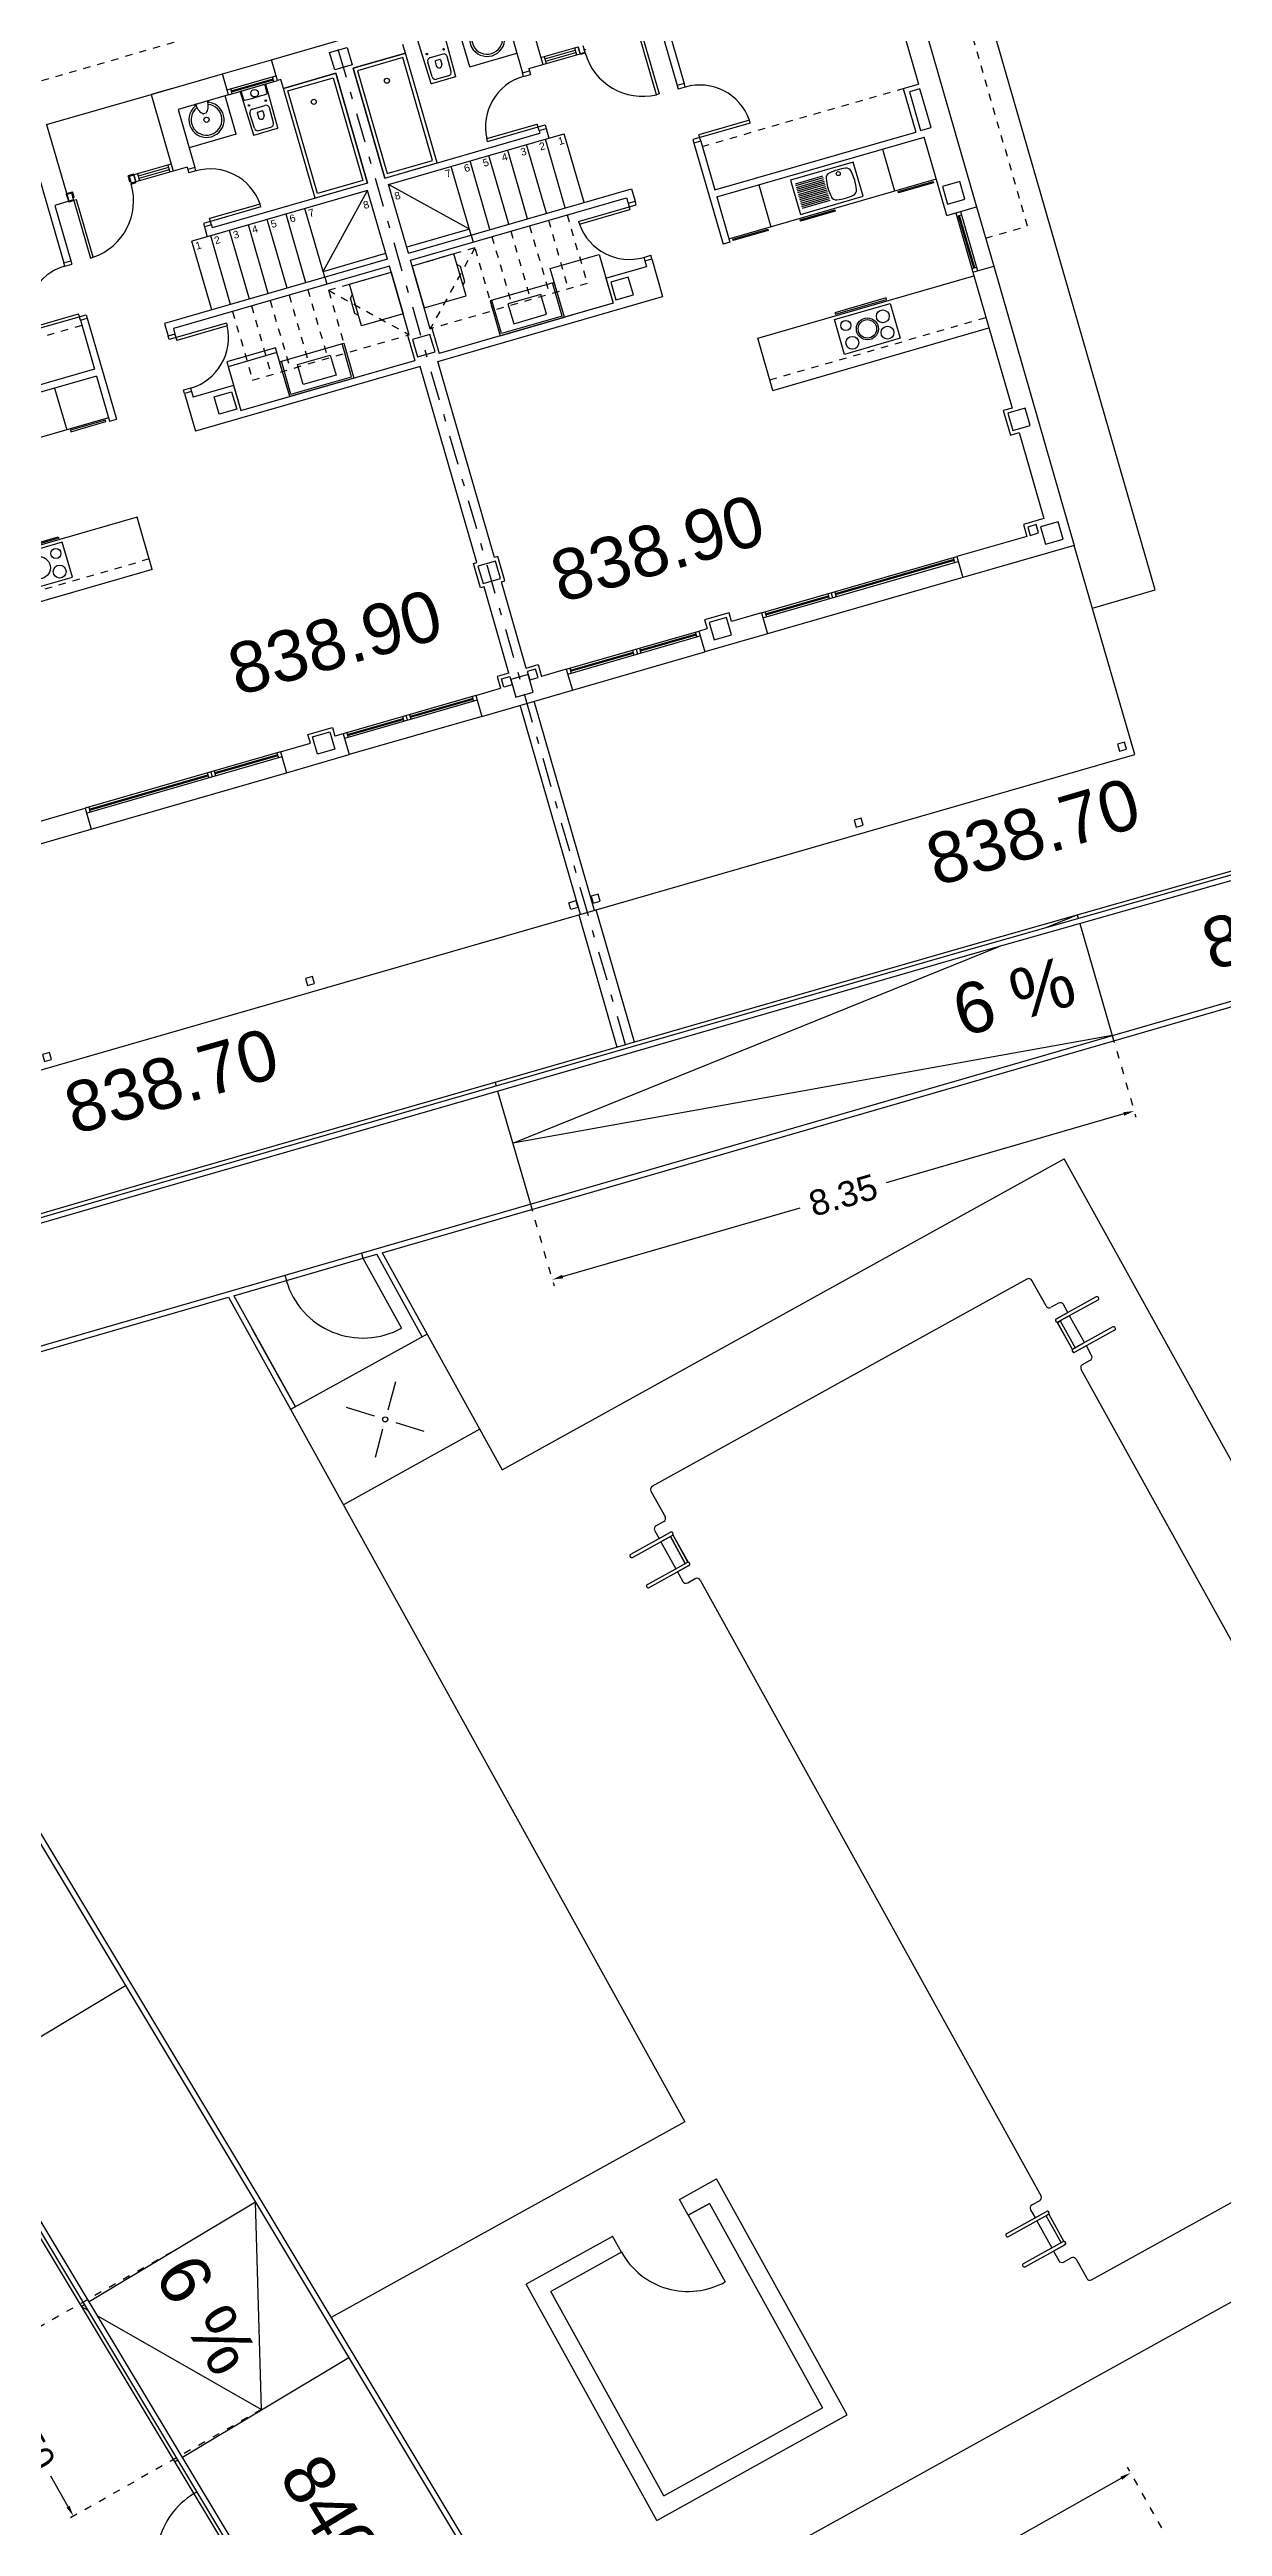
# Model space of a CAD drawing. Header units: millimetres. Extents: x 441061 to 442903, y 4515148 to 4515613.
# Drawn here: x 442150.32 to 442166.48, y 4515553.77 to 4515587.91 of the extents above; entities that cross this region are included whole.
import ezdxf
from ezdxf.enums import TextEntityAlignment as Align

# ---------------------------------------------------------------- set-up
doc = ezdxf.new("R2010")
doc.units = ezdxf.units.MM
for name, pattern in [('CONTINUA', [0]), ('CYPE_RAYAPUNTO', [0.4125, 0.2025, -0.105, 0, -0.105]), ('PUNTOS2', [0.125, 0, -0.125]), ('RAYITAS', [0.375, 0.25, -0.125])]:
    doc.linetypes.add(name, pattern=pattern)
for name, color, linetype in [('01_cotas', 254, 'Continuous'), ('01_ejes', 10, 'Continuous'), ('01_mono BAJA', 2, 'Continuous'), ('01_niveles', 2, 'Continuous'), ('01_piscinas', 254, 'Continuous'), ('01_proyección', 4, 'RAYITAS')]:
    doc.layers.add(name, color=color, linetype=linetype)
doc.styles.add('Estilo1', font='swissel.ttf')
doc.styles.add('NIEVES2', font='sanss___.ttf')
doc.styles.add('ROMANS', font='romans')
doc.dimstyles.new('DECIMAL-50', dxfattribs={"dimtxt": 0.08, "dimasz": 0.15, "dimexe": 0.09, "dimexo": 0, "dimgap": 0.09, "dimtad": 0, "dimzin": 0, "dimdsep": 46, "dimtxsty": 'ROMANS', "dimcen": 0.09, "dimclrt": 6, "dimadec": 0, "dimazin": 0, "dimtfac": 1.38, "dimtix": 1, "dimtofl": 0, "dimtmove": 2, "dimatfit": 3, "dimldrblk": 'OBLIQUE', "dimfxl": 1, "dimtolj": 1, "dimtzin": 0, "dimarcsym": 0})

# ---------------------------------------------------------------- blocks, each defined once
blk = doc.blocks.new('A$C6A825EFA')
at = {"layer": '01_mono BAJA', "color": 254}
for p, q in [((3.7, 12.5, 0), (3.7, 11.4, 0)), ((3.7, 12.5, 0), (5.2, 12.5, 0)), ((5.5, 12.5, 0), (5.2, 12.5, 0)), ((5.2, 12.5, 0), (5.2, 11.4, 0)), ((5.2, 12.5, 0), (6.225, 12.5, 0)), ((6.225, 12.2, 0), (6.225, 12.5, 0)), ((6.225, 12.5, 0), (6.925, 12.5, 0)), ((6.925, 12.5, 0), (8.775, 12.5, 0)), ((6.925, 12.2, 0), (6.925, 12.5, 0)), ((10.5, 12.5, 0), (10.5, 11.4, 0)), ((15.7, 12.5, 0), (15.7, 7.855, 0)), ((3.4, 12.075, 0), (3.4, 10.606, 0)), ((5.5, 12.2, 0), (5.5, 11.366, 0)), ((6.225, 12.2, 0), (5.5, 12.2, 0)), ((5.741, 12.198, 0), (5.742, 12.183, 0)), ((5.743, 12.2, 0), (5.932, 12.2, 0)), ((5.853, 12.043, 0), (5.822, 12.043, 0)), ((5.934, 12.198, 0), (5.933, 12.183, 0)), ((6.175, 11.65, 0), (6.175, 12.2, 0)), ((6.225, 12.27, 0), (6.925, 12.27, 0)), ((6.225, 12.2, 0), (6.925, 12.2, 0)), ((6.275, 12.2, 0), (6.275, 12.27, 0)), ((6.275, 12.242, 0), (6.875, 12.242, 0)), ((6.275, 12.228, 0), (6.875, 12.228, 0)), ((6.409, 12.073, 0), (6.407, 12.2, 0)), ((6.741, 12.073, 0), (6.743, 12.2, 0)), ((6.875, 12.2, 0), (6.875, 12.27, 0)), ((6.975, 12.2, 0), (6.925, 12.2, 0)), ((6.975, 12.075, 0), (6.975, 12.2, 0)), ((7.725, 12.075, 0), (6.975, 12.075, 0)), ((7.725, 10.5, 0), (7.725, 12.075, 0)), ((7.975, 10.5, 0), (7.975, 12.075, 0)), ((7.975, 12.075, 0), (8.725, 12.075, 0)), ((8.725, 12.075, 0), (8.725, 12.2, 0)), ((9.525, 11.65, 0), (9.525, 12.2, 0)), ((10.2, 12.2, 0), (10.2, 11.366, 0)), ((12.3, 12.075, 0), (12.3, 10.606, 0)), ((15.4, 12.075, 0), (15.4, 9.705, 0)), ((6.175, 11.65, 0), (5.5, 11.65, 0)), ((6.439, 11.659, 0), (6.435, 11.869, 0)), ((6.485, 11.92, 0), (6.665, 11.92, 0)), ((6.489, 11.61, 0), (6.661, 11.61, 0)), ((6.535, 11.85, 0), (6.535, 11.79, 0)), ((6.545, 11.86, 0), (6.605, 11.86, 0)), ((6.615, 11.85, 0), (6.615, 11.79, 0)), ((6.711, 11.659, 0), (6.715, 11.869, 0)), ((8.989, 11.659, 0), (8.985, 11.869, 0)), ((9.215, 11.92, 0), (9.035, 11.92, 0)), ((9.211, 11.61, 0), (9.039, 11.61, 0)), ((9.085, 11.85, 0), (9.085, 11.79, 0)), ((9.155, 11.86, 0), (9.095, 11.86, 0)), ((9.165, 11.85, 0), (9.165, 11.79, 0)), ((9.261, 11.659, 0), (9.265, 11.869, 0)), ((9.525, 11.65, 0), (10.2, 11.65, 0)), ((3.7, 11.4, 0), (3.5, 11.4, 0)), ((3.5, 11.4, 0), (3.5, 10.606, 0)), ((3.71, 11.4, 0), (3.77, 11.4, 0)), ((3.77, 11.43, 0), (3.77, 11.4, 0)), ((3.785, 11.5, 0), (3.785, 11.44, 0)), ((4.58, 11.5, 0), (4.58, 11.44, 0)), ((4.595, 11.43, 0), (4.595, 11.4, 0)), ((4.665, 11.5, 0), (4.665, 11.4, 0)), ((5.2, 11.5, 0), (4.665, 11.5, 0)), ((5.2, 11.4, 0), (4.665, 11.4, 0)), ((4.715, 11.5, 0), (4.715, 11.4, 0)), ((5.15, 11.467, 0), (4.715, 11.467, 0)), ((5.15, 11.433, 0), (4.715, 11.433, 0)), ((5.15, 11.5, 0), (5.15, 11.4, 0)), ((5.4, 11.4, 0), (5.2, 11.4, 0)), ((5.4, 11.4, 0), (5.4, 11.366, 0)), ((5.5, 11.366, 0), (5.4, 11.366, 0)), ((5.4, 11.366, 0), (5.4, 11.316, 0)), ((5.5, 11.316, 0), (5.4, 11.316, 0)), ((5.5, 11.316, 0), (5.5, 11.366, 0)), ((10.2, 11.366, 0), (10.3, 11.366, 0)), ((10.2, 11.316, 0), (10.2, 11.366, 0)), ((10.2, 11.316, 0), (10.3, 11.316, 0)), ((10.3, 11.4, 0), (10.5, 11.4, 0)), ((10.3, 11.4, 0), (10.3, 11.366, 0)), ((10.3, 11.366, 0), (10.3, 11.316, 0)), ((10.5, 11.5, 0), (11.035, 11.5, 0)), ((10.5, 11.4, 0), (11.035, 11.4, 0)), ((10.55, 11.5, 0), (10.55, 11.4, 0)), ((10.55, 11.467, 0), (10.985, 11.467, 0)), ((10.55, 11.433, 0), (10.985, 11.433, 0)), ((10.985, 11.5, 0), (10.985, 11.4, 0)), ((11.035, 11.5, 0), (11.035, 11.4, 0)), ((11.105, 11.43, 0), (11.105, 11.4, 0)), ((12.2, 11.4, 0), (12.2, 10.606, 0)), ((3.4, 10.606, 0), (3.5, 10.606, 0)), ((3.4, 10.556, 0), (3.4, 10.606, 0)), ((3.5, 10.606, 0), (3.5, 10.556, 0)), ((6.224, 10.591, 0), (5.4, 10.591, 0)), ((5.4, 10.591, 0), (5.4, 10.541, 0)), ((5.5, 10.541, 0), (5.5, 10.632, 0)), ((6.224, 10.632, 0), (5.5, 10.632, 0)), ((6.224, 10.591, 0), (6.224, 10.632, 0)), ((9.476, 10.591, 0), (9.476, 10.632, 0)), ((9.476, 10.632, 0), (10.2, 10.632, 0)), ((9.476, 10.591, 0), (10.3, 10.591, 0)), ((10.2, 10.541, 0), (10.2, 10.632, 0)), ((10.3, 10.591, 0), (10.3, 10.541, 0)), ((12.3, 10.606, 0), (12.2, 10.606, 0)), ((12.2, 10.606, 0), (12.2, 10.556, 0)), ((12.3, 10.556, 0), (12.3, 10.606, 0)), ((3.4, 10.556, 0), (3.5, 10.556, 0)), ((5.18, 9.415, 0), (5.18, 10.4, 0)), ((5.4, 10.4, 0), (5.18, 10.4, 0)), ((5.4, 10.541, 0), (5.4, 10.4, 0)), ((5.5, 10.541, 0), (5.4, 10.541, 0)), ((7.7, 10.4, 0), (5.4, 10.4, 0)), ((5.45, 9.415, 0), (5.45, 10.4, 0)), ((5.5, 10.541, 0), (5.5, 10.5, 0)), ((7.725, 10.5, 0), (5.5, 10.5, 0)), ((5.72, 9.415, 0), (5.72, 10.4, 0)), ((5.99, 9.415, 0), (5.99, 10.4, 0)), ((6.26, 9.415, 0), (6.26, 10.4, 0)), ((6.53, 9.415, 0), (6.53, 10.4, 0)), ((6.8, 9.415, 0), (6.8, 10.4, 0)), ((6.8, 9.5, 0), (7.7, 10.4, 0)), ((7.7, 9.415, 0), (7.7, 10.4, 0)), ((8, 10.4, 0), (10.3, 10.4, 0)), ((8, 9.415, 0), (8, 10.4, 0)), ((8.9, 9.5, 0), (8, 10.4, 0)), ((8.025, 10.5, 0), (10.2, 10.5, 0)), ((8.9, 9.415, 0), (8.9, 10.4, 0)), ((9.17, 9.415, 0), (9.17, 10.4, 0)), ((9.44, 9.415, 0), (9.44, 10.4, 0)), ((9.71, 9.415, 0), (9.71, 10.4, 0)), ((9.98, 9.415, 0), (9.98, 10.4, 0)), ((10.2, 10.541, 0), (10.2, 10.5, 0)), ((10.2, 10.541, 0), (10.3, 10.541, 0)), ((10.25, 9.415, 0), (10.25, 10.4, 0)), ((10.3, 10.541, 0), (10.3, 10.4, 0)), ((10.3, 10.4, 0), (10.52, 10.4, 0)), ((10.52, 9.415, 0), (10.52, 10.4, 0)), ((12.3, 10.556, 0), (12.2, 10.556, 0)), ((2.676, 9.872, 0), (3.4, 9.872, 0)), ((2.676, 9.831, 0), (3.5, 9.831, 0)), ((3.4, 9.781, 0), (3.4, 9.872, 0)), ((3.4, 9.781, 0), (3.4, 9.08, 0)), ((3.4, 9.781, 0), (3.5, 9.781, 0)), ((3.5, 9.831, 0), (3.5, 9.781, 0)), ((3.5, 9.781, 0), (3.5, 8.33, 0)), ((13.024, 9.831, 0), (12.2, 9.831, 0)), ((12.2, 9.831, 0), (12.2, 9.781, 0)), ((12.2, 9.781, 0), (12.2, 8.33, 0)), ((12.3, 9.781, 0), (12.2, 9.781, 0)), ((12.3, 9.781, 0), (12.3, 9.872, 0)), ((13.024, 9.872, 0), (12.3, 9.872, 0)), ((12.3, 9.781, 0), (12.3, 9.08, 0)), ((13.024, 9.831, 0), (13.024, 9.872, 0)), ((15.18, 9.705, 0), (15.18, 9.08, 0)), ((15.18, 9.705, 0), (15.4, 9.705, 0)), ((7.7, 9.415, 0), (4.5, 9.415, 0)), ((4.5, 9.415, 0), (4.5, 9.235, 0)), ((4.5, 9.415, 0), (4.5, 9.235, 0)), ((4.6, 9.235, 0), (4.5, 9.235, 0)), ((4.5, 9.185, 0), (4.5, 9.235, 0)), ((7.7, 9.315, 0), (4.6, 9.315, 0)), ((4.6, 9.315, 0), (4.6, 9.235, 0)), ((4.6, 9.315, 0), (4.6, 9.235, 0)), ((4.6, 9.235, 0), (4.6, 9.144, 0)), ((6.8, 9.5, 0), (7.7, 9.5, 0)), ((7.7, 8.33, 0), (7.7, 9.315, 0)), ((8.9, 9.5, 0), (8, 9.5, 0)), ((8, 9.415, 0), (11.2, 9.415, 0)), ((8, 8.33, 0), (8, 9.315, 0)), ((8, 9.315, 0), (11.1, 9.315, 0)), ((11.1, 9.315, 0), (11.1, 9.235, 0)), ((11.1, 9.315, 0), (11.1, 9.235, 0)), ((11.1, 9.235, 0), (11.2, 9.235, 0)), ((11.1, 9.235, 0), (11.1, 9.144, 0)), ((11.2, 9.415, 0), (11.2, 9.235, 0)), ((11.2, 9.415, 0), (11.2, 9.235, 0)), ((11.2, 9.185, 0), (11.2, 9.235, 0)), ((3.4, 8.98, 0), (0.425, 8.98, 0)), ((3.4, 9.08, 0), (0.52, 9.08, 0)), ((2.8, 8.98, 0), (2.8, 8.38, 0)), ((3.4, 8.98, 0), (3.4, 8.33, 0)), ((5.324, 9.185, 0), (4.5, 9.185, 0)), ((5.324, 9.144, 0), (4.6, 9.144, 0)), ((5.324, 9.185, 0), (5.324, 9.144, 0)), ((10.376, 9.185, 0), (10.376, 9.144, 0)), ((10.376, 9.185, 0), (11.2, 9.185, 0)), ((10.376, 9.144, 0), (11.1, 9.144, 0)), ((12.3, 9.08, 0), (15.18, 9.08, 0)), ((12.3, 8.98, 0), (15.275, 8.98, 0)), ((12.3, 8.98, 0), (12.3, 8.33, 0)), ((12.9, 8.98, 0), (12.9, 8.38, 0)), ((13.338, 8.92, 0), (13.338, 8.43, 0)), ((14.238, 8.92, 0), (13.338, 8.92, 0)), ((14.238, 8.43, 0), (14.238, 8.92, 0)), ((14.675, 8.98, 0), (14.675, 8.38, 0)), ((15.275, 7.855, 0), (15.275, 8.98, 0)), ((5.88, 8.6, 0), (5.18, 8.6, 0)), ((13.779, 8.85, 0), (13.383, 8.85, 0)), ((13.779, 8.825, 0), (13.383, 8.825, 0)), ((13.779, 8.8, 0), (13.383, 8.8, 0)), ((13.779, 8.775, 0), (13.383, 8.775, 0)), ((13.779, 8.75, 0), (13.383, 8.75, 0)), ((13.779, 8.725, 0), (13.383, 8.725, 0)), ((13.779, 8.7, 0), (13.383, 8.7, 0)), ((13.779, 8.675, 0), (13.383, 8.675, 0)), ((13.779, 8.65, 0), (13.383, 8.65, 0)), ((13.779, 8.625, 0), (13.383, 8.625, 0)), ((13.779, 8.6, 0), (13.383, 8.6, 0)), ((13.779, 8.575, 0), (13.383, 8.575, 0)), ((13.779, 8.55, 0), (13.383, 8.55, 0)), ((3.4, 8.38, 0), (0.425, 8.38, 0)), ((3.4, 8.33, 0), (3.5, 8.33, 0)), ((4.5, 8.41, 0), (4.5, 8.46, 0)), ((4.6, 8.46, 0), (4.5, 8.46, 0)), ((4.5, 8.41, 0), (4.5, 7.87, 0)), ((4.6, 8.41, 0), (4.5, 8.41, 0)), ((4.6, 8.46, 0), (4.6, 8.41, 0)), ((4.6, 8.41, 0), (4.6, 8.33, 0)), ((5.18, 8.33, 0), (4.6, 8.33, 0)), ((5.18, 8.33, 0), (5.18, 7.97, 0)), ((5.905, 7.995, 0), (5.905, 8.47, 0)), ((6.775, 7.995, 0), (6.775, 8.47, 0)), ((7.7, 8.33, 0), (7.675, 8.33, 0)), ((7.7, 8.33, 0), (7.675, 8.33, 0)), ((7.675, 8.33, 0), (7.675, 7.97, 0)), ((8, 8.33, 0), (8.025, 8.33, 0)), ((8, 8.33, 0), (8.025, 8.33, 0)), ((8.025, 8.33, 0), (8.025, 7.97, 0)), ((8.925, 7.995, 0), (8.925, 8.47, 0)), ((9.795, 7.995, 0), (9.795, 8.47, 0)), ((10.52, 8.33, 0), (11.1, 8.33, 0)), ((10.52, 8.33, 0), (10.52, 7.97, 0)), ((11.1, 8.46, 0), (11.1, 8.41, 0)), ((11.1, 8.46, 0), (11.2, 8.46, 0)), ((11.1, 8.41, 0), (11.1, 8.33, 0)), ((11.1, 8.41, 0), (11.2, 8.41, 0)), ((11.2, 8.41, 0), (11.2, 8.46, 0)), ((11.2, 8.41, 0), (11.2, 7.87, 0)), ((12.3, 8.33, 0), (12.2, 8.33, 0)), ((12.3, 8.38, 0), (15.275, 8.38, 0)), ((13.338, 8.43, 0), (14.238, 8.43, 0)), ((13.779, 8.525, 0), (13.383, 8.525, 0)), ((13.779, 8.5, 0), (13.383, 8.5, 0)), ((7.725, 7.87, 0), (4.5, 7.87, 0)), ((5.18, 7.97, 0), (7.675, 7.97, 0)), ((5.905, 7.995, 0), (6.775, 7.995, 0)), ((7.725, 5.055, 0), (7.725, 7.87, 0)), ((7.975, 5.055, 0), (7.975, 7.87, 0)), ((7.975, 7.87, 0), (11.2, 7.87, 0)), ((10.52, 7.97, 0), (8.025, 7.97, 0)), ((9.795, 7.995, 0), (8.925, 7.995, 0)), ((15.275, 7.855, 0), (15.7, 7.855, 0)), ((15.4, 7.855, 0), (15.4, 7.005, 0)), ((15.47, 7.855, 0), (15.47, 7.005, 0)), ((15.7, 7.855, 0), (15.7, 7.005, 0)), ((15.47, 7.805, 0), (15.4, 7.805, 0)), ((15.428, 7.055, 0), (15.428, 7.805, 0)), ((15.442, 7.055, 0), (15.442, 7.805, 0)), ((3.4, 6.955, 0), (0.3, 6.955, 0)), ((3.4, 6.205, 0), (3.4, 6.955, 0)), ((12.3, 6.955, 0), (15.4, 6.955, 0)), ((12.3, 6.205, 0), (12.3, 6.955, 0)), ((15.47, 7.055, 0), (15.4, 7.055, 0)), ((15.4, 7.005, 0), (15.7, 7.005, 0)), ((15.4, 7.005, 0), (15.4, 5.055, 0)), ((15.7, 7.005, 0), (15.7, 3, 0)), ((3.4, 6.205, 0), (0.3, 6.205, 0)), ((12.3, 6.205, 0), (15.4, 6.205, 0)), ((7.675, 4.705, 0), (7.675, 5.055, 0)), ((7.675, 5.055, 0), (7.725, 5.055, 0)), ((8.025, 5.055, 0), (7.975, 5.055, 0)), ((8.025, 4.705, 0), (8.025, 5.055, 0)), ((7.725, 4.705, 0), (7.675, 4.705, 0)), ((7.725, 3.47, 0), (7.725, 4.705, 0)), ((7.975, 3.47, 0), (7.975, 4.705, 0)), ((7.975, 4.705, 0), (8.025, 4.705, 0)), ((15.4, 4.705, 0), (15.4, 3.47, 0)), ((7.725, 3.47, 0), (7.555, 3.47, 0)), ((7.555, 3.47, 0), (7.555, 3.3, 0)), ((7.975, 3.47, 0), (8.145, 3.47, 0)), ((8.145, 3.47, 0), (8.145, 3.3, 0)), ((15.4, 3.47, 0), (15.105, 3.47, 0)), ((15.105, 3.47, 0), (15.105, 3.3, 0)), ((0.595, 3.3, 0), (1.6, 3.3, 0)), ((1.6, 3.3, 0), (1.6, 3, 0)), ((4.4, 3.3, 0), (1.6, 3.3, 0)), ((4.4, 3.23, 0), (1.6, 3.23, 0)), ((1.65, 3.3, 0), (1.65, 3.23, 0)), ((1.65, 3.272, 0), (3.35, 3.272, 0)), ((1.65, 3.258, 0), (3.35, 3.258, 0)), ((3.35, 3.3, 0), (3.35, 3.23, 0)), ((3.4, 3.3, 0), (3.4, 3.23, 0)), ((3.45, 3.3, 0), (3.45, 3.23, 0)), ((4.35, 3.272, 0), (3.45, 3.272, 0)), ((4.35, 3.258, 0), (3.45, 3.258, 0)), ((4.35, 3.3, 0), (4.35, 3.23, 0)), ((4.4, 3.3, 0), (4.4, 3, 0)), ((4.4, 3.3, 0), (4.83, 3.3, 0)), ((5.3, 3.3, 0), (5.18, 3.3, 0)), ((7.2, 3.3, 0), (5.3, 3.3, 0)), ((5.3, 3.3, 0), (5.3, 3, 0)), ((7.2, 3.23, 0), (5.3, 3.23, 0)), ((5.35, 3.3, 0), (5.35, 3.23, 0)), ((5.35, 3.272, 0), (6.15, 3.272, 0)), ((5.35, 3.258, 0), (6.15, 3.258, 0)), ((6.15, 3.3, 0), (6.15, 3.23, 0)), ((6.2, 3.3, 0), (6.2, 3.23, 0)), ((6.25, 3.3, 0), (6.25, 3.23, 0)), ((7.15, 3.272, 0), (6.25, 3.272, 0)), ((7.15, 3.258, 0), (6.25, 3.258, 0)), ((7.15, 3.3, 0), (7.15, 3.23, 0)), ((7.2, 3.3, 0), (7.555, 3.3, 0)), ((7.2, 3.3, 0), (7.2, 3, 0)), ((8.5, 3.3, 0), (8.145, 3.3, 0)), ((8.5, 3.3, 0), (10.4, 3.3, 0)), ((8.5, 3.3, 0), (8.5, 3, 0)), ((8.5, 3.23, 0), (10.4, 3.23, 0)), ((8.55, 3.3, 0), (8.55, 3.23, 0)), ((8.55, 3.272, 0), (9.45, 3.272, 0)), ((8.55, 3.258, 0), (9.45, 3.258, 0)), ((9.45, 3.3, 0), (9.45, 3.23, 0)), ((9.5, 3.3, 0), (9.5, 3.23, 0)), ((9.55, 3.3, 0), (9.55, 3.23, 0)), ((10.35, 3.272, 0), (9.55, 3.272, 0)), ((10.35, 3.258, 0), (9.55, 3.258, 0)), ((10.35, 3.3, 0), (10.35, 3.23, 0)), ((10.4, 3.3, 0), (10.4, 3, 0)), ((10.4, 3.3, 0), (10.52, 3.3, 0)), ((11.3, 3.3, 0), (10.87, 3.3, 0)), ((11.3, 3.3, 0), (11.3, 3, 0)), ((11.3, 3.3, 0), (14.1, 3.3, 0)), ((11.3, 3.23, 0), (14.1, 3.23, 0)), ((11.35, 3.3, 0), (11.35, 3.23, 0)), ((11.35, 3.272, 0), (12.25, 3.272, 0)), ((11.35, 3.258, 0), (12.25, 3.258, 0)), ((12.25, 3.3, 0), (12.25, 3.23, 0)), ((12.3, 3.3, 0), (12.3, 3.23, 0)), ((12.35, 3.3, 0), (12.35, 3.23, 0)), ((14.05, 3.272, 0), (12.35, 3.272, 0)), ((14.05, 3.258, 0), (12.35, 3.258, 0)), ((14.05, 3.3, 0), (14.05, 3.23, 0)), ((15.105, 3.3, 0), (14.1, 3.3, 0)), ((14.1, 3.3, 0), (14.1, 3, 0)), ((0, 3, 0), (1.6, 3, 0)), ((1.6, 3, 0), (4.4, 3, 0)), ((4.4, 3, 0), (5.3, 3, 0)), ((7.2, 3, 0), (5.3, 3, 0)), ((7.2, 3, 0), (8.5, 3, 0)), ((7.75, 0, 0), (7.75, 3, 0)), ((7.95, 0, 0), (7.95, 3, 0)), ((8.5, 3, 0), (10.4, 3, 0)), ((11.3, 3, 0), (10.4, 3, 0)), ((14.1, 3, 0), (11.3, 3, 0)), ((15.7, 3, 0), (14.1, 3, 0)), ((15.7, 0, 0), (15.7, 3)), ((0, 0, 0), (15.7, 0, 0))]:
    blk.add_line(p, q, dxfattribs=at)
for points in [[(7.725, 12.375), (7.975, 12.375), (7.975, 12.125), (7.725, 12.125), (7.725, 12.375)], [(5.13, 8.005), (4.88, 8.005), (4.88, 8.255), (5.13, 8.255), (5.13, 8.005)], [(7.725, 8.005), (7.975, 8.005), (7.975, 8.255), (7.725, 8.255), (7.725, 8.005)], [(10.57, 8.005), (10.82, 8.005), (10.82, 8.255), (10.57, 8.255), (10.57, 8.005)], [(15.325, 8.005), (15.575, 8.005), (15.575, 8.255), (15.325, 8.255), (15.325, 8.005)], [(7.725, 4.755), (7.975, 4.755), (7.975, 5.005), (7.725, 5.005), (7.725, 4.755)], [(15.325, 4.755), (15.575, 4.755), (15.575, 5.005), (15.325, 5.005), (15.325, 4.755)], [(5.13, 3.125), (4.88, 3.125), (4.88, 3.375), (5.13, 3.375), (5.13, 3.125)], [(7.725, 3.125), (7.975, 3.125), (7.975, 3.375), (7.725, 3.375), (7.725, 3.125)], [(10.57, 3.125), (10.82, 3.125), (10.82, 3.375), (10.57, 3.375), (10.57, 3.125)], [(15.325, 3.125), (15.575, 3.125), (15.575, 3.375), (15.325, 3.375), (15.325, 3.125)], [(3.965, 0.2), (3.865, 0.2), (3.865, 0.1), (3.965, 0.1)], [(11.835, 0.2), (11.735, 0.2), (11.735, 0.1), (11.835, 0.1)]]:
    blk.add_lwpolyline(points, close=True, dxfattribs=at)
at = {"layer": '01_mono BAJA', "color": 254, "elevation": 0, "flags": 128}
for points in [[(6.394, 12.2, 0.414214), (6.39, 12.196), (6.39, 12.195), (6.4, 11.574, 0.436396), (6.404, 11.57), (6.746, 11.57, 0.436396), (6.75, 11.574), (6.76, 12.195), (6.76, 12.196, 0.414214), (6.756, 12.2)], [(9.306, 12.2, -0.414214), (9.31, 12.196), (9.31, 12.195), (9.3, 11.574, -0.436396), (9.296, 11.57), (8.954, 11.57, -0.436396), (8.95, 11.574), (8.94, 12.195), (8.94, 12.196, -0.414214), (8.944, 12.2)]]:
    blk.add_lwpolyline(points, format="xyb", close=True, dxfattribs=at)
at = {"layer": '01_mono BAJA', "color": 254, "elevation": 0}
for points in [[(6.975, 12.075), (7.725, 12.075), (7.725, 10.5), (6.975, 10.5)], [(7.025, 12.025), (7.675, 12.025), (7.675, 10.55), (7.025, 10.55)], [(8.725, 12.075), (7.975, 12.075), (7.975, 10.5), (8.725, 10.5)], [(8.675, 12.025), (8.025, 12.025), (8.025, 10.55), (8.675, 10.55)], [(3.785, 11.51), (3.785, 11.5), (3.7, 11.5), (3.7, 11.51)], [(3.77, 11.4), (3.7, 11.4), (3.7, 11.5), (3.77, 11.5)], [(3.77, 11.4), (3.77, 11.39), (3.7, 11.39), (3.7, 11.4)], [(3.785, 11.44), (3.785, 11.43), (3.77, 11.43), (3.77, 11.44)], [(3.77, 11.39), (3.77, 10.565), (3.81, 10.565), (3.81, 11.39)], [(4.58, 11.51), (4.58, 11.5), (4.665, 11.5), (4.665, 11.51)], [(4.58, 11.44), (4.58, 11.43), (4.595, 11.43), (4.595, 11.44)], [(4.595, 11.4), (4.595, 11.39), (4.665, 11.39), (4.665, 11.4)], [(11.105, 11.4), (11.105, 11.39), (11.035, 11.39), (11.035, 11.4)], [(11.12, 11.44), (11.12, 11.43), (11.105, 11.43), (11.105, 11.44)], [(11.93, 11.39), (11.93, 10.565), (11.89, 10.565), (11.89, 11.39)], [(15.4, 9.635), (15.25, 9.635), (15.25, 9.08), (15.4, 9.08)], [(7.1, 9.23), (7.7, 9.23), (7.7, 8.63), (7.1, 8.63)], [(8.6, 9.23), (8, 9.23), (8, 8.63), (8.6, 8.63)], [(5.18, 8.67), (5.18, 7.97), (5.88, 7.97), (5.88, 8.67)], [(10.52, 8.67), (10.52, 7.97), (9.82, 7.97), (9.82, 8.67)], [(2.85, 8.36), (2.85, 8.34), (3.35, 8.34), (3.35, 8.36)], [(5.88, 8.47), (6.8, 8.47), (6.8, 7.97), (5.88, 7.97)], [(6.104, 8.363), (6.576, 8.363), (6.576, 8.077), (6.104, 8.077)], [(9.82, 8.47), (8.9, 8.47), (8.9, 7.97), (9.82, 7.97)], [(9.596, 8.363), (9.124, 8.363), (9.124, 8.077), (9.596, 8.077)], [(12.85, 8.36), (12.85, 8.34), (12.35, 8.34), (12.35, 8.36)], [(13.813, 8.36), (13.813, 8.34), (13.313, 8.34), (13.313, 8.36)], [(15.222, 8.36), (15.222, 8.34), (14.722, 8.34), (14.722, 8.36)], [(1.513, 6.408), (2.313, 6.408), (2.312, 6.908), (1.512, 6.908)], [(2.28, 6.975), (1.545, 6.975), (1.545, 6.995), (2.28, 6.995)], [(14.187, 6.408), (13.387, 6.408), (13.388, 6.908), (14.188, 6.908)], [(13.42, 6.975), (14.155, 6.975), (14.155, 6.995), (13.42, 6.995)], [(7.605, 3.42), (7.725, 3.42), (7.725, 3.3), (7.605, 3.3)], [(8.095, 3.42), (7.975, 3.42), (7.975, 3.3), (8.095, 3.3)], [(15.275, 3.42), (15.155, 3.42), (15.155, 3.3), (15.275, 3.3)], [(0.19, 0.2), (0.09, 0.2), (0.09, 0.1), (0.19, 0.1)], [(7.64, 0.2), (7.74, 0.2), (7.74, 0.1), (7.64, 0.1)], [(8.06, 0.2), (7.96, 0.2), (7.96, 0.1), (8.06, 0.1)], [(15.61, 0.2), (15.51, 0.2), (15.51, 0.1), (15.61, 0.1)]]:
    blk.add_lwpolyline(points, close=True, dxfattribs=at)
for points in [[(4.595, 11.5), (4.595, 11.4)], [(4.665, 11.4), (4.665, 11.5)], [(11.035, 11.4), (11.035, 11.5)], [(11.105, 11.5), (11.105, 11.4)], [(7.1, 8.78), (7.06, 8.82), (7.06, 9.04), (7.1, 9.08)], [(8.6, 8.78), (8.64, 8.82), (8.64, 9.04), (8.6, 9.08)], [(15.4, 5.055), (15.275, 5.055), (15.275, 4.705), (15.4, 4.705)]]:
    blk.add_lwpolyline(points, dxfattribs=at)
at = {"layer": '01_mono BAJA', "color": 254}
for points in [[(4.83, 3.3), (4.83, 3.425), (5.18, 3.425), (5.18, 3.3)], [(10.87, 3.3), (10.87, 3.425), (10.52, 3.425), (10.52, 3.3)]]:
    blk.add_lwpolyline(points, dxfattribs=at)
for centre, radius in [((5.837, 11.953, 0), 0.036), ((6.455, 11.98, 0), 0.01), ((6.575, 12.12, 0), 0.051), ((6.695, 11.98, 0), 0.01), ((9.005, 11.98, 0), 0.01), ((9.245, 11.98, 0), 0.01), ((7.325, 11.781, 0), 0.035), ((8.375, 11.781, 0), 0.035), ((13.996, 8.825, 0), 0.0275), ((2.185, 6.785, 0), 0.0693), ((13.515, 6.785, 0), 0.0693), ((14.04, 6.765, 0), 0.089), ((1.912, 6.658, 0), 0.152), ((2.165, 6.531, 0), 0.089), ((13.535, 6.531, 0), 0.089), ((13.788, 6.658, 0), 0.152), ((13.788, 6.658, 0), 0.127), ((14.04, 6.531, 0), 0.089)]:
    blk.add_circle(centre, radius, dxfattribs=at)
for centre, radius, start, end in [((5.837, 11.953, 0), 0.243, 114.8749, 65.1251), ((5.837, 11.953, 0), 0.213, 112.0656, 68.0564), ((5.729, 12.184, 0), 0.0128, 300.5291, 356.214), ((5.743, 12.197, 0), 0.0027, 90, 173.3159), ((6.033, 12.197, 0), 0.279, 179.383, 196.8165), ((5.903, 12.158, 0), 0.143, 196.8165, 225.6956), ((5.837, 12.091, 0), 0.0498, 225.6956, 252.5904), ((5.837, 12.091, 0), 0.0498, 287.9532, 314.3044), ((5.772, 12.158, 0), 0.143, 314.3044, 343.1835), ((5.642, 12.197, 0), 0.279, 343.1835, 0.617), ((5.932, 12.197, 0), 0.0027, 6.6841, 90), ((5.946, 12.184, 0), 0.0128, 183.786, 239.4709), ((6.416, 12.073, 0), 0.007, 180.924, 266.9359), ((6.575, 15.044, 0), 2.982, 266.9359, 273.0641), ((6.734, 12.073, 0), 0.007, 273.0641, 359.076), ((9.862, 11.953, 0), 0.243, 114.8749, 65.1251), ((9.862, 11.953, 0), 0.213, 111.9436, 67.9344), ((6.485, 11.87, 0), 0.05, 90, 180.924), ((6.489, 11.66, 0), 0.05, 180.924, 270), ((6.545, 11.85, 0), 0.01, 90, 180), ((6.575, 11.79, 0), 0.04, 180, 0), ((6.605, 11.85, 0), 0.01, 0, 90), ((6.661, 11.66, 0), 0.05, 270, 359.076), ((6.665, 11.87, 0), 0.05, 359.076, 90), ((9.035, 11.87, 0), 0.05, 90, 180.924), ((9.039, 11.66, 0), 0.05, 180.924, 270), ((9.095, 11.85, 0), 0.01, 90, 180), ((9.125, 11.79, 0), 0.04, 180, 0), ((9.155, 11.85, 0), 0.01, 0, 90), ((9.211, 11.66, 0), 0.05, 270, 359.076), ((9.215, 11.87, 0), 0.05, 359.076, 90), ((3.768, 11.391, 0), 0.827, 272.8856, 359.9505), ((5.5, 10.591, 0), 0.725, 3.2758, 90), ((10.2, 10.591, 0), 0.725, 90, 176.7242), ((11.932, 11.391, 0), 0.827, 180.0495, 267.1144), ((3.4, 9.831, 0), 0.725, 90, 176.7242), ((12.3, 9.831, 0), 0.725, 3.2758, 90), ((4.6, 9.185, 0), 0.725, 270, 356.7242), ((11.1, 9.185, 0), 0.725, 183.2758, 270), ((13.996, 8.127, 0), 0.75, 80.9213, 99.0787), ((14.554, 8.675, 0), 0.75, 169.8852, 190.1148), ((13.889, 8.794, 0), 0.075, 99.0787, 169.8852), ((13.889, 8.557, 0), 0.075, 190.1148, 260.9213), ((14.102, 8.794, 0), 0.075, 10.1148, 80.9213), ((14.102, 8.557, 0), 0.075, 279.0787, 349.8852), ((13.438, 8.675, 0), 0.75, 349.8852, 10.1148), ((13.996, 9.223, 0), 0.75, 260.9213, 279.0787)]:
    blk.add_arc(centre, radius, start, end, dxfattribs=at)
at = {"layer": '01_proyección', "color": 120, "ltscale": 0.25}
for p, q in [((3.4, 9.705, 0), (0.52, 9.705, 0)), ((12.3, 9.705, 0), (15.18, 9.705, 0)), ((5.45, 9.315, 0), (5.45, 8.33, 0)), ((5.72, 9.315, 0), (5.72, 8.33, 0)), ((5.99, 9.315, 0), (5.99, 8.33, 0)), ((6.26, 9.315, 0), (6.26, 8.33, 0)), ((6.53, 9.315, 0), (6.53, 8.33, 0)), ((6.8, 9.415, 0), (6.8, 8.33, 0)), ((6.8, 9.23, 0), (7.7, 9.23, 0)), ((6.8, 9.23, 0), (7.7, 8.33, 0)), ((8.9, 9.23, 0), (8, 9.23, 0)), ((8.9, 9.23, 0), (8, 8.33, 0)), ((8.9, 9.415, 0), (8.9, 8.33, 0)), ((9.17, 9.315, 0), (9.17, 8.33, 0)), ((9.44, 9.315, 0), (9.44, 8.33, 0)), ((9.71, 9.315, 0), (9.71, 8.33, 0)), ((9.98, 9.315, 0), (9.98, 8.33, 0)), ((10.25, 9.315, 0), (10.25, 8.33, 0)), ((5.45, 8.33, 0), (7.675, 8.33, 0)), ((10.25, 8.33, 0), (8.025, 8.33, 0)), ((3.4, 6.355, 0), (0.3, 6.355, 0)), ((12.3, 6.355, 0), (15.4, 6.355, 0))]:
    blk.add_line(p, q, dxfattribs=at)
at = {"layer": '01_proyección', "color": 120, "ltscale": 0.25, "elevation": 0}
blk.add_lwpolyline([(15.7, 7.405), (16.3, 7.405), (16.3, 13.1), (-0.6, 13.1), (-0.6, 7.405), (0, 7.405)], dxfattribs=at)
at = {"layer": '01_mono BAJA', "color": 254, "style": 'NIEVES2'}
for s, p in [('1', (5.249, 10.268, 0)), ('2', (5.519, 10.268, 0)), ('3', (5.789, 10.268, 0)), ('4', (6.059, 10.268, 0)), ('5', (6.329, 10.268, 0)), ('6', (6.599, 10.268, 0)), ('7', (6.869, 10.268, 0)), ('8', (7.625, 10.166, 0))]:
    blk.add_text(s, height=0.103, dxfattribs=at).set_placement(p, align=Align.CENTER)
for s, p in [('8', (8.075, 10.166, 0)), ('7', (8.831, 10.268, 0)), ('6', (9.101, 10.268, 0)), ('5', (9.371, 10.268, 0)), ('4', (9.641, 10.268, 0)), ('3', (9.911, 10.268, 0)), ('2', (10.181, 10.268, 0)), ('1', (10.451, 10.268, 0))]:
    blk.add_text(s, height=0.103, rotation=0, dxfattribs=at).set_placement(p, align=Align.CENTER)
blk = doc.blocks.new('*D771')
at = {"layer": '01_cotas', "color": 0, "linetype": 'PUNTOS2', "lineweight": -2, "transparency": 16777216}
for p, q in [((442152.008, 4515557.555), (442149.336, 4515556.041)), ((442153.24, 4515555.379), (442150.568, 4515553.865))]:
    blk.add_line(p, q, dxfattribs=at)
at = {"layer": '01_cotas', "color": 0, "lineweight": -2, "transparency": 16777216}
for p, q in [((442149.488, 4515555.955), (442149.727, 4515555.533)), ((442150.573, 4515554.04), (442150.334, 4515554.462))]:
    blk.add_line(p, q, dxfattribs=at)
at = {"layer": '01_cotas', "color": 0, "transparency": 16777216}
for points in [[(442149.51, 4515555.967), (442149.466, 4515555.943), (442149.414, 4515556.085)], [(442150.594, 4515554.052), (442150.551, 4515554.028), (442150.647, 4515553.91)]]:
    blk.add_solid(points, dxfattribs=at)
at = {"layer": '01_cotas', "color": 7, "transparency": 16777216, "insert": (442150.03, 4515554.997), "char_height": 0.35, "attachment_point": 5, "rotation": 299.5284, "style": 'Estilo1'}
blk.add_mtext('\\A1;2.50', dxfattribs=at)
blk = doc.blocks.new('*D774')
at = {"layer": '01_cotas', "color": 0, "lineweight": -2, "transparency": 16777216}
for p, q in [((442165.089, 4515554.433), (442162.104, 4515552.751)), ((442158.057, 4515550.47), (442161.042, 4515552.152))]:
    blk.add_line(p, q, dxfattribs=at)
at = {"layer": '01_cotas', "color": 0, "linetype": 'PUNTOS2', "lineweight": -2, "transparency": 16777216}
for p, q in [((442166.31, 4515552.572), (442165.175, 4515554.585)), ((442159.017, 4515548.461), (442157.882, 4515550.474))]:
    blk.add_line(p, q, dxfattribs=at)
at = {"layer": '01_cotas', "color": 0, "transparency": 16777216}
for points in [[(442165.076, 4515554.455), (442165.101, 4515554.412), (442165.219, 4515554.507)], [(442158.045, 4515550.491), (442158.069, 4515550.448), (442157.926, 4515550.396)]]:
    blk.add_solid(points, dxfattribs=at)
at = {"layer": '01_cotas', "color": 7, "transparency": 16777216, "insert": (442161.573, 4515552.451), "char_height": 0.35, "attachment_point": 5, "rotation": 29.4096, "style": 'Estilo1'}
blk.add_mtext('\\A1;8.37', dxfattribs=at)
blk = doc.blocks.new('*D783')
at = {"layer": '01_cotas', "color": 0, "linetype": 'PUNTOS2', "lineweight": -2, "transparency": 16777216}
for p, q in [((442164.963, 4515574.321), (442165.29, 4515573.193)), ((442156.944, 4515571.996), (442157.27, 4515570.869))]:
    blk.add_line(p, q, dxfattribs=at)
at = {"layer": '01_cotas', "color": 0, "lineweight": -2, "transparency": 16777216}
for p, q in [((442165.121, 4515573.238), (442161.846, 4515572.289)), ((442157.389, 4515570.997), (442160.664, 4515571.946))]:
    blk.add_line(p, q, dxfattribs=at)
at = {"layer": '01_cotas', "color": 0, "transparency": 16777216}
for points in [[(442165.114, 4515573.262), (442165.128, 4515573.214), (442165.265, 4515573.28)], [(442157.382, 4515571.021), (442157.396, 4515570.973), (442157.245, 4515570.955)]]:
    blk.add_solid(points, dxfattribs=at)
at = {"layer": '01_cotas', "color": 7, "transparency": 16777216, "insert": (442161.255, 4515572.118), "char_height": 0.35, "attachment_point": 5, "rotation": 16.1663, "style": 'Estilo1'}
blk.add_mtext('\\A1;8.35', dxfattribs=at)

msp = doc.modelspace()

# ---------------------------------------------------------------- linework, layer by layer
at = {"color": 120, "linetype": 'CONTINUA'}
for p, q in [((442164.481, 4515575.983, 0), (442164.495, 4515575.935, 0)), ((442164.516, 4515575.863, 0), (442164.963, 4515574.321, 0)), ((442156.457, 4515573.673, 0), (442156.471, 4515573.626, 0)), ((442156.492, 4515573.554, 0), (442156.944, 4515571.996, 0)), ((442151.365, 4515561.222), (442149.074, 4515559.846)), ((442150.862, 4515556.867, 0), (442153.154, 4515558.243)), ((442150.753, 4515556.802, 0), (442150.798, 4515556.828, 0)), ((442152.149, 4515554.723, 0), (442154.441, 4515556.099)), ((442152.04, 4515554.658, 0), (442152.085, 4515554.685, 0))]:
    msp.add_line(p, q, dxfattribs=at)
at = {"color": 120, "linetype": 'CONTINUA', "elevation": 0}
for points in [[(442164.052, 4515575.809), (442164.481, 4515575.983)], [(442164.963, 4515574.321), (442156.7, 4515572.835), (442163.404, 4515575.547)], [(442150.978, 4515556.673), (442153.24, 4515555.379), (442153.154, 4515558.243)], [(442150.753, 4515556.802), (442150.845, 4515556.749)]]:
    msp.add_lwpolyline(points, dxfattribs=at)
at = {"layer": '01_ejes', "color": 10, "linetype": 'CYPE_RAYAPUNTO', "ltscale": 2}
msp.add_line((442158.257, 4515574.193), (442152.706, 4515593.421), dxfattribs=at)
at = {"layer": '01_piscinas'}
for p, q in [((442165.554, 4515580.462), (442163.362, 4515588.056)), ((442164.69, 4515580.212), (442165.554, 4515580.462)), ((442146.683, 4515569.021, 0), (442178.093, 4515578.127, 0)), ((442168.816, 4515577.216), (442162.907, 4515575.535)), ((442157.61, 4515575.983), (442158.137, 4515574.158)), ((442158.377, 4515574.228), (442157.85, 4515576.052)), ((442154.9, 4515571.326, 0), (442169.71, 4515575.619, 0)), ((442162.907, 4515575.535), (442158.315, 4515574.21)), ((442158.257, 4515574.193), (442151.815, 4515572.333)), ((442158.315, 4515574.21), (442158.257, 4515574.193)), ((442156.557, 4515568.332, 0), (442164.301, 4515572.618, 0)), ((442170.208, 4515561.944, 0), (442164.301, 4515572.618, 0)), ((442151.815, 4515572.333), (442145.848, 4515570.601)), ((442152.858, 4515570.733, 0), (442154.826, 4515571.304, 0)), ((442154.616, 4515571.321, 0), (442154.637, 4515571.249, 0)), ((442154.637, 4515571.249, 0), (442155.17, 4515570.287, 0)), ((442155.455, 4515570.168, 0), (442154.826, 4515571.304, 0)), ((442154.9, 4515571.326, 0), (442156.557, 4515568.332, 0)), ((442153.56, 4515571.015, 0), (442153.581, 4515570.943, 0)), ((442163.788, 4515570.963, 0), (442158.617, 4515568.101, 0)), ((442164.051, 4515570.592, 0), (442163.856, 4515570.943, 0)), ((442146.797, 4515568.976, 0), (442152.784, 4515570.712, 0)), ((442152.784, 4515570.712, 0), (442159.073, 4515559.347, 0)), ((442152.858, 4515570.733, 0), (442153.706, 4515569.2, 0)), ((442164.223, 4515570.631, 0), (442164.119, 4515570.573, 0)), ((442164.741, 4515570.717, 0), (442164.194, 4515570.415, 0)), ((442164.194, 4515570.415, 0), (442164.352, 4515570.502, 0)), ((442164.765, 4515570.673, 0), (442164.219, 4515570.371, 0)), ((442164.376, 4515570.458, 0), (442164.245, 4515570.386, 0)), ((442164.352, 4515570.502, 0), (442164.291, 4515570.611, 0)), ((442164.582, 4515570.086, 0), (442164.376, 4515570.458, 0)), ((442153.705, 4515569.2, 0), (442153.111, 4515570.273, 0)), ((442155.521, 4515570.204, 0), (442153.64, 4515569.164, 0)), ((442164.415, 4515569.99, 0), (442164.206, 4515570.368, 0)), ((442164.208, 4515570.365, 0), (442164.245, 4515570.386, 0)), ((442164.414, 4515569.993, 0), (442164.208, 4515570.365, 0)), ((442164.245, 4515570.386, 0), (442164.451, 4515570.014, 0)), ((442164.245, 4515570.386, 0), (442164.451, 4515570.014, 0)), ((442164.971, 4515570.302, 0), (442164.424, 4515569.999, 0)), ((442164.995, 4515570.258, 0), (442164.448, 4515569.955, 0)), ((442164.451, 4515570.014, 0), (442164.582, 4515570.086, 0)), ((442164.451, 4515570.014, 0), (442164.414, 4515569.993, 0)), ((442164.606, 4515570.042, 0), (442164.448, 4515569.955, 0)), ((442167.924, 4515563.594, 0), (442164.535, 4515569.717, 0)), ((442164.554, 4515569.785, 0), (442164.659, 4515569.843, 0)), ((442164.679, 4515569.911, 0), (442164.606, 4515570.042, 0)), ((442155.083, 4515569.544, 0), (442154.978, 4515569.154, 0)), ((442153.706, 4515569.2, 0), (442153.64, 4515569.164, 0)), ((442154.796, 4515569.073, 0), (442154.41, 4515569.192, 0)), ((442146.683, 4515569.021), (442158.573, 4515549.216)), ((442146.797, 4515568.976), (442158.6, 4515549.317)), ((442156.247, 4515568.892, 0), (442154.367, 4515567.851, 0)), ((442154.907, 4515568.893, 0), (442154.803, 4515568.503, 0)), ((442155.48, 4515568.863, 0), (442155.094, 4515568.982, 0)), ((442158.606, 4515568.039, 0), (442158.804, 4515567.682, 0)), ((442158.328, 4515567.17, 0), (442158.875, 4515567.472, 0)), ((442158.352, 4515567.126, 0), (442158.899, 4515567.428, 0)), ((442158.657, 4515567.494, 0), (442158.717, 4515567.385, 0)), ((442158.781, 4515567.62, 0), (442158.676, 4515567.562, 0)), ((442158.717, 4515567.385, 0), (442158.875, 4515567.472, 0)), ((442158.873, 4515567.414, 0), (442158.742, 4515567.341, 0)), ((442158.742, 4515567.341, 0), (442158.947, 4515566.969, 0)), ((442158.91, 4515567.434, 0), (442158.873, 4515567.414, 0)), ((442159.078, 4515567.042, 0), (442158.873, 4515567.414, 0)), ((442158.873, 4515567.414, 0), (442159.078, 4515567.042, 0)), ((442158.908, 4515567.437, 0), (442159.117, 4515567.06, 0)), ((442159.116, 4515567.062, 0), (442158.91, 4515567.434, 0)), ((442158.558, 4515566.754, 0), (442159.105, 4515567.056, 0)), ((442158.582, 4515566.71, 0), (442159.129, 4515567.013, 0)), ((442158.947, 4515566.969, 0), (442159.078, 4515567.042, 0)), ((442159.129, 4515567.013, 0), (442158.971, 4515566.926, 0)), ((442159.078, 4515567.042, 0), (442159.116, 4515567.062, 0)), ((442158.971, 4515566.926, 0), (442159.044, 4515566.794, 0)), ((442159.112, 4515566.775, 0), (442159.217, 4515566.833, 0)), ((442159.285, 4515566.813, 0), (442163.985, 4515558.32, 0)), ((442145.725, 4515565.177), (442152.948, 4515553.145)), ((442164.679, 4515557.169, 0), (442169.841, 4515560.026, 0)), ((442157.196, 4515551.656, 0), (442171.81, 4515559.744, 0)), ((442159.073, 4515559.347, 0), (442154.199, 4515556.648, 0)), ((442158.997, 4515558.276, 0), (442159.51, 4515558.56, 0)), ((442161.31, 4515555.306, 0), (442159.509, 4515558.559, 0)), ((442159.118, 4515558.057, 0), (442158.997, 4515558.276, 0)), ((442159.118, 4515558.057, 0), (442159.412, 4515558.22, 0)), ((442159.412, 4515558.22, 0), (442159.118, 4515558.057, 0)), ((442159.412, 4515558.22, 0), (442160.97, 4515555.404, 0)), ((442163.509, 4515557.808, 0), (442164.056, 4515558.11, 0)), ((442163.838, 4515558.133, 0), (442163.899, 4515558.023, 0)), ((442163.963, 4515558.258, 0), (442163.858, 4515558.2, 0)), ((442163.899, 4515558.023, 0), (442164.056, 4515558.11, 0)), ((442158.078, 4515557.767, 0), (442156.884, 4515557.106, 0)), ((442158.199, 4515557.549, 0), (442158.078, 4515557.768, 0)), ((442159.118, 4515558.057, 0), (442159.627, 4515557.139, 0)), ((442163.533, 4515557.764, 0), (442164.08, 4515558.067, 0)), ((442164.054, 4515558.052, 0), (442163.923, 4515557.979, 0)), ((442163.923, 4515557.979, 0), (442164.129, 4515557.608, 0)), ((442164.091, 4515558.072, 0), (442164.054, 4515558.052, 0)), ((442164.26, 4515557.68, 0), (442164.054, 4515558.052, 0)), ((442164.09, 4515558.075, 0), (442164.298, 4515557.698, 0)), ((442158.199, 4515557.549, 0), (442157.224, 4515557.008, 0)), ((442163.739, 4515557.392, 0), (442164.286, 4515557.695, 0)), ((442163.763, 4515557.348, 0), (442164.31, 4515557.651, 0)), ((442164.129, 4515557.608, 0), (442164.26, 4515557.68, 0)), ((442164.31, 4515557.651, 0), (442164.153, 4515557.564, 0)), ((442164.153, 4515557.564, 0), (442164.225, 4515557.433, 0)), ((442164.26, 4515557.68, 0), (442164.297, 4515557.701, 0)), ((442164.293, 4515557.413, 0), (442164.398, 4515557.471, 0)), ((442164.465, 4515557.453, 0), (442164.611, 4515557.189, 0)), ((442158.686, 4515553.852, 0), (442156.884, 4515557.106, 0)), ((442158.784, 4515554.191, 0), (442157.224, 4515557.008, 0)), ((442158.784, 4515554.191, 0), (442160.97, 4515555.404, 0)), ((442158.686, 4515553.852, 0), (442161.31, 4515555.306, 0))]:
    msp.add_line(p, q, dxfattribs=at)
for points in [[(442135.223, 4515588.112), (442145.744, 4515570.52), (442145.864, 4515570.554), (442151.83, 4515572.286), (442158.331, 4515574.163), (442162.922, 4515575.488), (442168.831, 4515577.168), (442172.928, 4515578.376), (442173.365, 4515578.505), (442185.259, 4515582.019), (442188.332, 4515582.918), (442188.375, 4515582.931), (442193.554, 4515584.445, 0.005835), (442201.635, 4515586.766, -0.002257), (442202.22, 4515586.911, -0.002318), (442202.822, 4515587.055, -0.000234), (442202.837, 4515587.058, -0.000109), (442202.865, 4515587.065, -0.024811), (442209.389, 4515588.25, -0.026464), (442216.416, 4515588.839, -0.005162), (442217.792, 4515588.867, -0.022759), (442226.114, 4515588.573), (442231.141, 4515588.266), (442247.095, 4515587.295)], [(442135.149, 4515588.09), (442145.709, 4515570.432), (442145.885, 4515570.482), (442151.851, 4515572.214), (442158.352, 4515574.091), (442162.942, 4515575.416), (442168.852, 4515577.096), (442172.95, 4515578.304), (442173.386, 4515578.433), (442185.28, 4515581.947), (442188.353, 4515582.846), (442188.396, 4515582.859), (442193.575, 4515584.373, 0.005834), (442201.655, 4515586.693, -0.002251), (442202.238, 4515586.838, -0.002318), (442202.839, 4515586.982, -0.000235), (442202.854, 4515586.985, -0.000109), (442202.882, 4515586.992, -0.024812), (442209.399, 4515588.175, -0.026464), (442216.419, 4515588.764, -0.005162), (442217.793, 4515588.792, -0.022761), (442226.109, 4515588.498), (442231.136, 4515588.192), (442247.093, 4515587.22)]]:
    msp.add_lwpolyline(points, format="xyb", dxfattribs=at)
for points in [[(442167.799, 4515528.511), (442160.282, 4515541.032), (442160.273, 4515541.046), (442153.031, 4515553.109), (442152.993, 4515553.172), (442145.744, 4515565.246), (442145.743, 4515565.246), (442138.512, 4515577.292), (442132.498, 4515587.307)], [(442167.863, 4515528.55), (442160.346, 4515541.07), (442160.337, 4515541.085), (442153.095, 4515553.148), (442153.057, 4515553.211), (442145.769, 4515565.349), (442145.769, 4515565.349), (442138.576, 4515577.33), (442132.573, 4515587.329)]]:
    msp.add_lwpolyline(points, dxfattribs=at)
msp.add_circle((442154.944, 4515569.028, 0), 0.035, dxfattribs=at)
for centre, radius, start, end in [((442154.637, 4515571.249, 0), 1.1, 196.1663, 298.9622), ((442163.813, 4515570.919, 0), 0.05, 28.9622, 118.9622), ((442164.094, 4515570.616, 0), 0.05, 208.9622, 298.9497), ((442164.206, 4515570.393, 0), 0.025, 118.9497, 269.4416), ((442164.206, 4515570.393, 0), 0.025, 118.9497, 298.9497), ((442164.248, 4515570.587, 0), 0.05, 28.9497, 118.9497), ((442164.753, 4515570.695, 0), 0.025, 298.9497, 118.9497), ((442164.983, 4515570.28, 0), 0.025, 298.9497, 118.9497), ((442164.436, 4515569.977, 0), 0.025, 118.9497, 298.9497), ((442164.436, 4515569.977, 0), 0.025, 148.4579, 298.9497), ((442164.579, 4515569.742, 0), 0.05, 118.9497, 208.9622), ((442164.635, 4515569.887, 0), 0.05, 298.9497, 28.9497), ((442158.65, 4515568.063, 0), 0.05, 130.4992, 208.9622), ((442158.757, 4515567.664, 0), 0.05, 298.9497, 21.4862), ((442158.701, 4515567.519, 0), 0.05, 118.9497, 208.9497), ((442158.887, 4515567.45, 0), 0.025, 328.4579, 118.9497), ((442158.887, 4515567.45, 0), 0.025, 298.9497, 118.9497), ((442158.34, 4515567.148, 0), 0.025, 118.9497, 298.9497), ((442159.117, 4515567.035, 0), 0.025, 298.9497, 118.9497), ((442159.117, 4515567.035, 0), 0.025, 298.9497, 89.4416), ((442158.57, 4515566.732, 0), 0.025, 118.9497, 298.9497), ((442159.088, 4515566.819, 0), 0.05, 208.9497, 298.9497), ((442159.241, 4515566.789, 0), 0.05, 28.9622, 118.9497), ((442163.882, 4515558.157, 0), 0.05, 118.9497, 208.9497), ((442163.938, 4515558.302, 0), 0.05, 298.9497, 20.8419), ((442164.068, 4515558.088, 0), 0.025, 328.4579, 118.9497), ((442164.068, 4515558.088, 0), 0.025, 298.9497, 118.9497), ((442163.521, 4515557.786, 0), 0.025, 118.9497, 298.9497), ((442159.118, 4515558.057, 0), 1.05, 208.9622, 298.9769), ((442164.269, 4515557.457, 0), 0.05, 208.9497, 298.9497), ((442164.298, 4515557.673, 0), 0.025, 298.9497, 118.9497), ((442164.298, 4515557.673, 0), 0.025, 298.9497, 89.4416), ((442164.422, 4515557.427, 0), 0.05, 31.8929, 118.9497), ((442163.751, 4515557.37, 0), 0.025, 118.9497, 298.9497), ((442164.655, 4515557.213, 0), 0.05, 208.9622, 298.9622), ((442152.845, 4515553.317), 1.05, 118.1591, 210.9802)]:
    msp.add_arc(centre, radius, start, end, dxfattribs=at)

# ---------------------------------------------------------------- block references
at = {"layer": '01_mono BAJA', "rotation": 16.10213416119949}
msp.add_blockref('A$C6A825EFA', (442150.188, 4515573.84, 0), dxfattribs=at)

# ---------------------------------------------------------------- texts
at = {"color": 120, "linetype": 'CONTINUA', "style": 'Estilo1'}
for rotation, p in [(16, (442163.703, 4515574.529, 0)), (300.9802, (442152.181, 4515556.51, 0))]:
    msp.add_text('6 %%%', height=0.7, rotation=rotation, dxfattribs=at).set_placement(p, align=Align.CENTER)
at = {"layer": '01_niveles', "color": 7, "style": 'Estilo1'}
for s, rotation, p in [('838.90', 16.398, (442158.794, 4515580.702)), ('838.90', 15.8063, (442154.345, 4515579.407)), ('838.70', 16.398, (442163.97, 4515576.797, 0)), ('838.90', 16.398, (442167.767, 4515575.634)), ('838.70', 15.8063, (442152.092, 4515573.358, 0)), ('840.10', 301.2761, (442154.243, 4515553.19, 0))]:
    msp.add_text(s, height=0.7, rotation=rotation, dxfattribs=at).set_placement(p, align=Align.CENTER)

# ---------------------------------------------------------------- dimensions: what is measured, and where the dimension line sits
at = {"layer": '01_cotas', "color": 251}
for p1, p2, distance, picture, middle in [((442156.944, 4515571.996, 0), (442164.963, 4515574.321, 0), -1.084, '*D783', (442161.255, 4515572.118)), ((442152.008, 4515557.555, 0), (442153.24, 4515555.379, 0), -2.981, '*D771', (442150.03, 4515554.997)), ((442159.017, 4515548.461, 0), (442166.31, 4515552.572, 0), 2.221, '*D774', (442161.573, 4515552.451))]:
    dim = msp.add_aligned_dim(p1=p1, p2=p2, distance=distance, dimstyle='DECIMAL-50', override={"dimtxt": 0.35, "dimtxsty": 'Estilo1', "dimsah": 1, "dimclrt": 7, "dimfxl": 0.09, "dimarcsym": 2}, dxfattribs=at)
    dim.commit()
    dim.dimension.update_dxf_attribs({"geometry": picture, "text_midpoint": middle})

doc.saveas('drawing.dxf')
